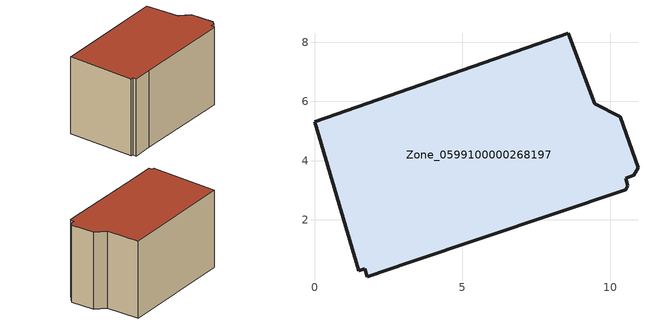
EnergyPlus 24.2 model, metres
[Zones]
Zone_0599100000268197
 floor ground (C_G): 10.79,3.5 10.51,3.41 10.59,3.15 10.51,3.01 3.21,0.57 1.78,0.07 1.69,0.34 1.5,0.28 0,5.31 8.57,8.31 9.47,5.91 10.33,5.48 10.93,3.75 z0
 wall outside (C_F): 3.21,0.57 10.51,3.01 10.59,3.15 10.51,3.41 10.79,3.5 10.93,3.75 10.33,5.48 9.47,5.91 8.57,8.31 0,5.31 1.5,0.28 1.69,0.34 1.78,0.07 3.21,0.57 z0:5.99
 roof outside (C_R): 10.51,3.41 10.79,3.5 10.93,3.75 10.33,5.48 9.47,5.91 8.57,8.31 0,5.31 1.5,0.28 1.69,0.34 1.78,0.07 3.21,0.57 10.51,3.01 10.59,3.15 z5.99
[BUILDING]
Pand.0599100000268197: North Axis=0; Terrain=City; Loads Convergence Tolerance Value=0.04; Temperature Convergence Tolerance Value=0.4; Solar Distribution=FullExterior; Maximum Number of Warmup Days=25; Minimum Number of Warmup Days=1
[Site:Location]
Rotterdam.The.Hague.AP_ZH_NLD Design_Conditions: Latitude=51.96; Longitude=4.45; Time Zone=1; Elevation=-4.5
[SITE:GROUNDTEMPERATURE:BUILDINGSURFACE]
18, 18, 18, 18, 18, 18, 18, 18, 18, 18, 18, 18
[MATERIAL] Thermal Absorptance=0.9; Solar Absorptance=0.7; Visible Absorptance=0.7
Name | Roughness | Thickness | Conductivity | Density | Specific Heat
G.TI.1946 | MediumSmooth | 0.15 | 1 | 540 | 1210
F.TI.1946 | Rough | 0.3 | 0.857143 | 1920 | 840
R.TI.1946 | MediumRough | 0.2 | 0.1 | 1500 | 1000
[CONSTRUCTION]
C_G: G.TI.1946
C_F: F.TI.1946
C_R: R.TI.1946
[ZONE]
Zone_0599100000268197: Type=1; Multiplier=1; Ceiling Height=Autocalculate; Volume=Autocalculate; Floor Area=autocalculate; Part of Total Floor Area=Yes
[ZONEINFILTRATION:DESIGNFLOWRATE]
Infil_Zone_0599100000268197: Zone or ZoneList or Space or SpaceList=Zone_0599100000268197; Schedule=AlwaysOn; Design Flow Rate Calculation Method=Flow/Area; Flow Rate per Floor Area=0.003; Constant Term Coefficient=1; Temperature Term Coefficient=0; Velocity Term Coefficient=0; Velocity Squared Term Coefficient=0
[HVACTEMPLATE:ZONE:IDEALLOADSAIRSYSTEM]
Zone_0599100000268197: Maximum Heating Supply Air Temperature=50; Minimum Cooling Supply Air Temperature=13; Maximum Heating Supply Air Humidity Ratio=0.0156; Minimum Cooling Supply Air Humidity Ratio=0.0077; Heating Limit=NoLimit; Cooling Limit=NoLimit; Dehumidification Control Type=ConstantSensibleHeatRatio; Cooling Sensible Heat Ratio=0.7; Dehumidification Setpoint=60; Humidification Control Type=None; Humidification Setpoint=30; Outdoor Air Method=None; Outdoor Air Flow Rate per Person=0.00944; Outdoor Air Flow Rate per Zone Floor Area=0; Outdoor Air Flow Rate per Zone=0; Demand Controlled Ventilation Type=None; Outdoor Air Economizer Type=NoEconomizer; Heat Recovery Type=None; Sensible Heat Recovery Effectiveness=0.7; Latent Heat Recovery Effectiveness=0.65
[ZONECONTROL:THERMOSTAT]
ThermostatControl_Zone_0599100000268197: Zone or ZoneList=Zone_0599100000268197; Control Type Schedule=DualSetpointControlType; Control 1=Thermostat_Zone_0599100000268197; Temperature Difference Between Cutout And Setpoint=0
[THERMOSTATSETPOINT:DUALSETPOINT]
Thermostat_Zone_0599100000268197: Heating Setpoint Temperature Schedule=HeatingSetpoint_Zone_0599100000268197; Cooling Setpoint Temperature Schedule=CoolingSetpoint_Zone_0599100000268197
[SCHEDULE:COMPACT]
HeatingSetpoint_Zone_0599100000268197: Through: 12/31, For: AllDays, Until: 24:00, 21
CoolingSetpoint_Zone_0599100000268197: Through: 12/31, For: AllDays, Until: 24:00, 24
DualSetpointControlType: Through: 12/31, For: AllDays, Until: 24:00, 4
AlwaysOn: Through: 12/31, For: AllDays, Until: 24:00, 1
